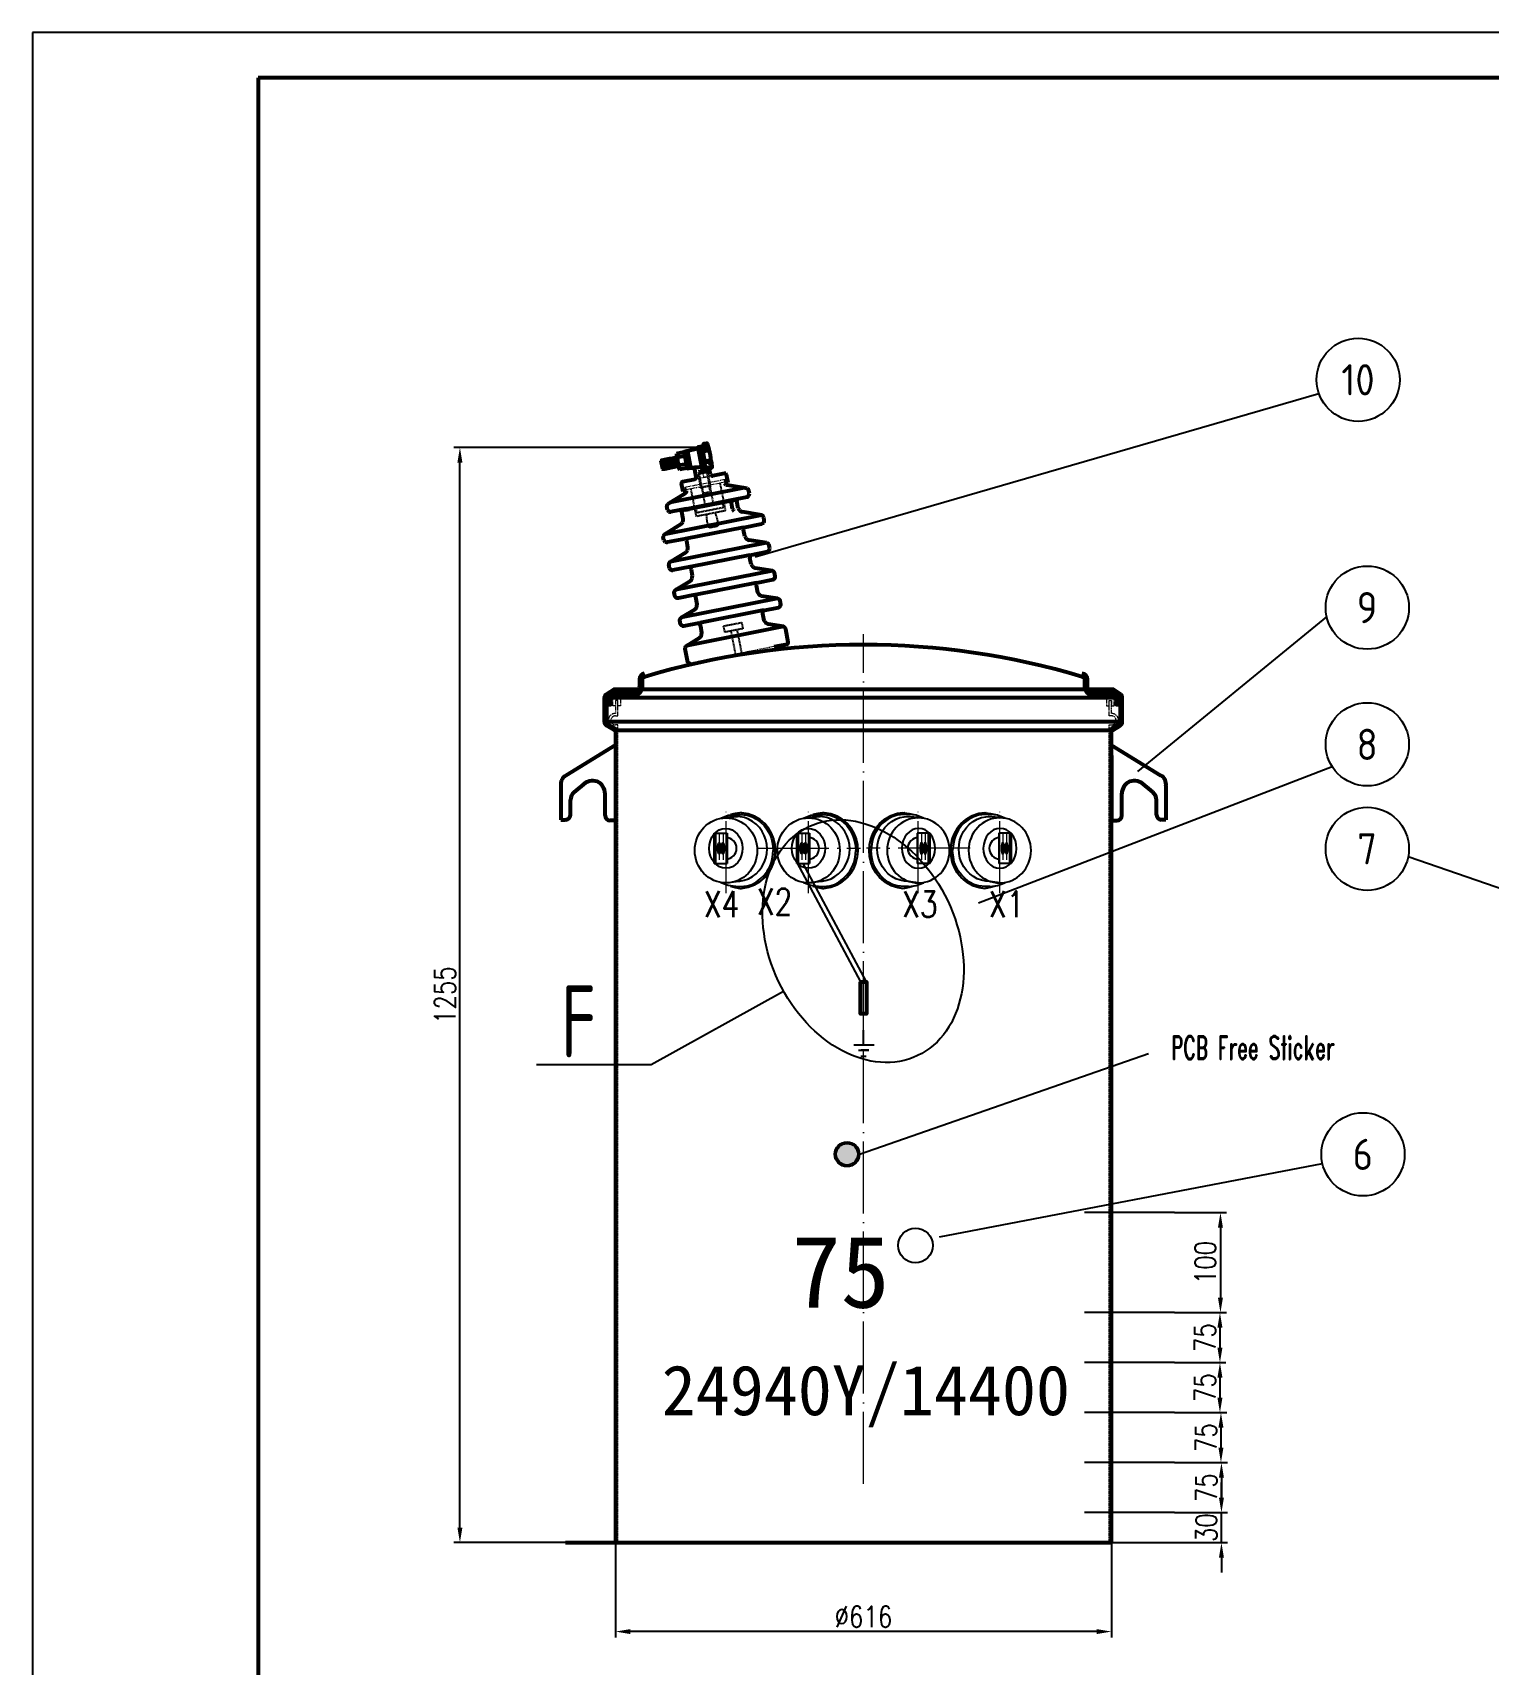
# Model space of a CAD drawing. Header units: millimetres. Extents: x 119255 to 123044, y -8474 to -5474.
# Drawn here: x 119255 to 120710, y -7426 to -5795 of the extents above; entities that cross this region are included whole.
import ezdxf
from ezdxf.enums import TextEntityAlignment as Align

# ---------------------------------------------------------------- set-up
doc = ezdxf.new("R2010")
doc.units = ezdxf.units.MM
doc.header["$LTSCALE"] = 3
for name, pattern in [('ACAD_ISO04W100', [30, 24, -3, 0, -3]), ('CENTER', [2, 1.25, -0.25, 0.25, -0.25]), ('HIDDEN', [0.375, 0.25, -0.125])]:
    doc.linetypes.add(name, pattern=pattern)
for name, color, linetype in [('4', 2, 'HIDDEN'), ('A', 3, 'Continuous'), ('D', 11, 'HIDDEN'), ('PL', 5, 'Continuous'), ('S', 254, 'Continuous')]:
    doc.layers.add(name, color=color, linetype=linetype)
for name, color, linetype, lineweight in [('7标注层', 4, 'Continuous', 20), ('图层1', 1, 'CENTER', 13), ('标注、文本', 3, 'Continuous', 25), ('粗实线', 4, 'Continuous', 53)]:
    doc.layers.add(name, color=color, linetype=linetype, lineweight=lineweight)
doc.styles.add('chinese', font='simhei.ttf')
doc.styles.add('HC_GBDIM', font='romans', dxfattribs={"width": 0.667, "bigfont": 'gbcbig'})
doc.styles.add('pdm', font='gbenor.shx', dxfattribs={"width": 0.8, "bigfont": 'gbhzfs.shx'})
doc.styles.add('ST_WIN', font='isocp2.shx', dxfattribs={"bigfont": 'hzdxfst.shx'})
doc.styles.add('TH_GBDIM', font='romans.shx', dxfattribs={"width": 0.8, "bigfont": 'gbcbig.shx'})
doc.styles.add('数字与字母', font='romand.shx', dxfattribs={"width": 0.8, "bigfont": 'hztxt.shx'})
doc.dimstyles.new('TH_GBDIM1', dxfattribs={"dimscale": 3, "dimtxt": 3.5, "dimasz": 2.5, "dimexe": 2, "dimexo": 0, "dimgap": 1.5, "dimtad": 1, "dimdec": 1, "dimzin": 0, "dimdsep": 46, "dimtxsty": 'TH_GBDIM', "dimcen": 2.5, "dimclrd": 3, "dimclre": 256, "dimclrt": 2, "dimadec": 0, "dimazin": 0, "dimtfac": 0.714286, "dimtdec": 1, "dimtmove": 0, "dimatfit": 3, "dimfxl": 0, "dimtzin": 0, "dimlwd": -1, "dimlwe": -1, "dimarcsym": 0})

# ---------------------------------------------------------------- blocks, each defined once
blk = doc.blocks.new('*D3')
at = {"layer": 'Defpoints', "color": 0}
for p in [(119837.7, -7304.6), (120333.7, -7304.6), (119837.7, -7393.6)]:
    blk.add_point(p, dxfattribs=at)
at = {"layer": '标注、文本'}
for p, q in [((119837.7, -7304.6), (119837.7, -7399.6)), ((120333.7, -7304.6), (120333.7, -7399.6))]:
    blk.add_line(p, q, dxfattribs=at)
at = {"layer": '标注、文本', "color": 3}
blk.add_line((120318.7, -7393.6), (119852.7, -7393.6), dxfattribs=at)
for points in [[(119852.7, -7391.1), (119852.7, -7396.1), (119837.7, -7393.6)], [(120318.7, -7391.1), (120318.7, -7396.1), (120333.7, -7393.6)]]:
    blk.add_solid(points, dxfattribs=at)
at = {"layer": '标注、文本', "color": 2, "insert": (120085.7, -7378.6), "char_height": 21, "attachment_point": 5, "style": 'TH_GBDIM'}
blk.add_mtext('%%C616', dxfattribs=at)
blk = doc.blocks.new('*D2')
at = {"layer": 'Defpoints', "color": 0}
for p in [(119682.3, -6209.7), (119919.4, -6209.7), (119840.2, -7304.6)]:
    blk.add_point(p, dxfattribs=at)
at = {"layer": '标注、文本'}
for p, q in [((119919.4, -6209.7), (119676.3, -6209.7)), ((119840.2, -7304.6), (119676.3, -7304.6))]:
    blk.add_line(p, q, dxfattribs=at)
at = {"layer": '标注、文本', "color": 3}
blk.add_line((119682.3, -7289.6), (119682.3, -6224.7), dxfattribs=at)
for points in [[(119679.8, -6224.7), (119684.8, -6224.7), (119682.3, -6209.7)], [(119679.8, -7289.6), (119684.8, -7289.6), (119682.3, -7304.6)]]:
    blk.add_solid(points, dxfattribs=at)
at = {"layer": '标注、文本', "color": 2, "insert": (119667.3, -6757.2), "char_height": 21, "attachment_point": 5, "rotation": 90, "style": 'TH_GBDIM'}
blk.add_mtext('1255', dxfattribs=at)
blk = doc.blocks.new('*D11')
at = {"layer": 'Defpoints', "color": 0}
for p in [(120396.6, -7274.6), (120443.6, -7274.6), (120396.6, -7304.6)]:
    blk.add_point(p, dxfattribs=at)
at = {"layer": '标注、文本', "color": 3}
for p, q in [((120443.6, -7259.6), (120443.6, -7244.6)), ((120443.6, -7304.6), (120443.6, -7274.6)), ((120443.6, -7319.6), (120443.6, -7334.6))]:
    blk.add_line(p, q, dxfattribs=at)
at = {"layer": '标注、文本'}
for p, q in [((120396.6, -7274.6), (120449.6, -7274.6)), ((120396.6, -7304.6), (120449.6, -7304.6))]:
    blk.add_line(p, q, dxfattribs=at)
at = {"layer": '标注、文本', "color": 3}
for points in [[(120441.1, -7259.6), (120446.1, -7259.6), (120443.6, -7274.6)], [(120441.1, -7319.6), (120446.1, -7319.6), (120443.6, -7304.6)]]:
    blk.add_solid(points, dxfattribs=at)
at = {"layer": '标注、文本', "color": 2, "insert": (120428.6, -7289.6), "char_height": 21, "attachment_point": 5, "rotation": 90, "style": 'TH_GBDIM'}
blk.add_mtext('30', dxfattribs=at)
blk = doc.blocks.new('*D12')
at = {"layer": 'Defpoints', "color": 0}
for p in [(120396.6, -7224.6), (120396.6, -7274.6), (120443.6, -7274.6)]:
    blk.add_point(p, dxfattribs=at)
at = {"layer": '标注、文本'}
for p, q in [((120396.6, -7224.6), (120449.6, -7224.6)), ((120396.6, -7274.6), (120449.6, -7274.6))]:
    blk.add_line(p, q, dxfattribs=at)
at = {"layer": '标注、文本', "color": 3}
blk.add_line((120443.6, -7239.6), (120443.6, -7259.6), dxfattribs=at)
for points in [[(120441.1, -7239.6), (120446.1, -7239.6), (120443.6, -7224.6)], [(120441.1, -7259.6), (120446.1, -7259.6), (120443.6, -7274.6)]]:
    blk.add_solid(points, dxfattribs=at)
at = {"layer": '标注、文本', "color": 2, "insert": (120428.6, -7249.6), "char_height": 21, "attachment_point": 5, "rotation": 90, "style": 'TH_GBDIM'}
blk.add_mtext('75', dxfattribs=at)
blk = doc.blocks.new('*D13')
at = {"layer": 'Defpoints', "color": 0}
for p in [(120396.6, -7174.6), (120396.6, -7224.6), (120443.1, -7224.6)]:
    blk.add_point(p, dxfattribs=at)
at = {"layer": '标注、文本'}
for p, q in [((120396.6, -7174.6), (120449.1, -7174.6)), ((120396.6, -7224.6), (120449.1, -7224.6))]:
    blk.add_line(p, q, dxfattribs=at)
at = {"layer": '标注、文本', "color": 3}
blk.add_line((120443.1, -7189.6), (120443.1, -7209.6), dxfattribs=at)
for points in [[(120440.6, -7189.6), (120445.6, -7189.6), (120443.1, -7174.6)], [(120440.6, -7209.6), (120445.6, -7209.6), (120443.1, -7224.6)]]:
    blk.add_solid(points, dxfattribs=at)
at = {"layer": '标注、文本', "color": 2, "insert": (120428.1, -7199.6), "char_height": 21, "attachment_point": 5, "rotation": 90, "style": 'TH_GBDIM'}
blk.add_mtext('75', dxfattribs=at)
blk = doc.blocks.new('*D14')
at = {"layer": 'Defpoints', "color": 0}
for p in [(120396.6, -7124.6), (120396.6, -7174.6), (120442.1, -7174.6)]:
    blk.add_point(p, dxfattribs=at)
at = {"layer": '标注、文本'}
for p, q in [((120396.6, -7124.6), (120448.1, -7124.6)), ((120396.6, -7174.6), (120448.1, -7174.6))]:
    blk.add_line(p, q, dxfattribs=at)
at = {"layer": '标注、文本', "color": 3}
blk.add_line((120442.1, -7139.6), (120442.1, -7159.6), dxfattribs=at)
for points in [[(120439.6, -7139.6), (120444.6, -7139.6), (120442.1, -7124.6)], [(120439.6, -7159.6), (120444.6, -7159.6), (120442.1, -7174.6)]]:
    blk.add_solid(points, dxfattribs=at)
at = {"layer": '标注、文本', "color": 2, "insert": (120427.1, -7149.6), "char_height": 21, "attachment_point": 5, "rotation": 90, "style": 'TH_GBDIM'}
blk.add_mtext('75', dxfattribs=at)
blk = doc.blocks.new('*D15')
at = {"layer": 'Defpoints', "color": 0}
for p in [(120396.6, -7074.6), (120396.6, -7124.6), (120442.1, -7124.6)]:
    blk.add_point(p, dxfattribs=at)
at = {"layer": '标注、文本'}
for p, q in [((120396.6, -7074.6), (120448.1, -7074.6)), ((120396.6, -7124.6), (120448.1, -7124.6))]:
    blk.add_line(p, q, dxfattribs=at)
at = {"layer": '标注、文本', "color": 3}
blk.add_line((120442.1, -7089.6), (120442.1, -7109.6), dxfattribs=at)
for points in [[(120439.6, -7089.6), (120444.6, -7089.6), (120442.1, -7074.6)], [(120439.6, -7109.6), (120444.6, -7109.6), (120442.1, -7124.6)]]:
    blk.add_solid(points, dxfattribs=at)
at = {"layer": '标注、文本', "color": 2, "insert": (120427.1, -7099.6), "char_height": 21, "attachment_point": 5, "rotation": 90, "style": 'TH_GBDIM'}
blk.add_mtext('75', dxfattribs=at)
blk = doc.blocks.new('*D16')
at = {"layer": 'Defpoints', "color": 0}
for p in [(120396.6, -6974.6), (120396.6, -7074.6), (120442.6, -7074.6)]:
    blk.add_point(p, dxfattribs=at)
at = {"layer": '标注、文本'}
for p, q in [((120396.6, -6974.6), (120448.6, -6974.6)), ((120396.6, -7074.6), (120448.6, -7074.6))]:
    blk.add_line(p, q, dxfattribs=at)
at = {"layer": '标注、文本', "color": 3}
blk.add_line((120442.6, -6989.6), (120442.6, -7059.6), dxfattribs=at)
for points in [[(120440.1, -6989.6), (120445.1, -6989.6), (120442.6, -6974.6)], [(120440.1, -7059.6), (120445.1, -7059.6), (120442.6, -7074.6)]]:
    blk.add_solid(points, dxfattribs=at)
at = {"layer": '标注、文本', "color": 2, "insert": (120427.6, -7024.6), "char_height": 21, "attachment_point": 5, "rotation": 90, "style": 'TH_GBDIM'}
blk.add_mtext('100', dxfattribs=at)

msp = doc.modelspace()

# ---------------------------------------------------------------- hatches: boundary and pattern name
at = {"layer": 'PL', "ltscale": 0.5}
msp.add_hatch(color=7, dxfattribs=at).paths.add_polyline_path([(120080.1, -6916.29, 1), (120058.56, -6916.29, 1)])

# ---------------------------------------------------------------- linework, layer by layer
for p, q in [((119962.21, -6574.82), (119957.46, -6575.55)), ((119961.84, -6574.82), (119962.21, -6574.82)), ((119964.04, -6574.82), (119962.21, -6574.82)), ((119963.67, -6574.82), (119962.21, -6574.82)), ((119964.04, -6574.82), (119964.04, -6576.64)), ((120044.76, -6574.82), (120040.01, -6575.55)), ((120044.39, -6574.82), (120044.76, -6574.82)), ((120046.59, -6574.82), (120044.76, -6574.82)), ((120046.22, -6574.82), (120044.76, -6574.82)), ((120046.59, -6574.82), (120046.59, -6576.64)), ((120124.85, -6574.82), (120126.68, -6574.82)), ((120124.85, -6574.82), (120124.85, -6576.64)), ((120125.22, -6574.82), (120126.68, -6574.82)), ((120126.68, -6574.82), (120131.43, -6575.55)), ((120127.05, -6574.82), (120126.68, -6574.82)), ((120206.3, -6574.82), (120208.12, -6574.82)), ((120206.3, -6574.82), (120206.3, -6576.64)), ((120206.66, -6574.82), (120208.12, -6574.82)), ((120208.12, -6574.82), (120212.87, -6575.55)), ((120208.49, -6574.82), (120208.12, -6574.82)), ((119943.22, -6580.3), (119950.52, -6577.37)), ((119950.52, -6577.37), (119958.19, -6576.64)), ((119957.46, -6575.55), (119952.71, -6576.64)), ((119958.19, -6576.64), (119962.57, -6576.64)), ((120025.77, -6580.3), (120033.07, -6577.37)), ((120033.07, -6577.37), (120040.74, -6576.64)), ((120040.01, -6575.55), (120035.26, -6576.64)), ((120040.74, -6576.64), (120045.13, -6576.64)), ((120130.7, -6576.64), (120126.31, -6576.64)), ((120138.37, -6577.37), (120130.7, -6576.64)), ((120131.43, -6575.55), (120136.18, -6576.64)), ((120145.67, -6580.3), (120138.37, -6577.37)), ((120212.14, -6576.64), (120207.76, -6576.64)), ((120219.81, -6577.37), (120212.14, -6576.64)), ((120212.87, -6575.55), (120217.62, -6576.64)), ((120227.11, -6580.3), (120219.81, -6577.37)), ((119936.52, -6625.51), (119936.52, -6595.39)), ((119936.52, -6595.39), (119949.34, -6595.39)), ((119938.2, -6625.51), (119938.2, -6595.39)), ((119949.34, -6595.39), (119949.34, -6625.51)), ((120019.07, -6625.51), (120019.07, -6595.39)), ((120019.07, -6595.39), (120031.89, -6595.39)), ((120020.75, -6625.51), (120020.75, -6595.39)), ((120031.89, -6595.39), (120031.89, -6625.51)), ((120152.37, -6595.39), (120139.55, -6595.39)), ((120139.55, -6595.39), (120139.55, -6625.51)), ((120150.69, -6625.51), (120150.69, -6595.39)), ((120152.37, -6625.51), (120152.37, -6595.39)), ((120233.81, -6595.39), (120220.99, -6595.39)), ((120220.99, -6595.39), (120220.99, -6625.51)), ((120232.13, -6625.51), (120232.13, -6595.39)), ((120233.81, -6625.51), (120233.81, -6595.39)), ((119936.52, -6625.51), (119949.34, -6625.51)), ((120019.07, -6625.51), (120031.89, -6625.51)), ((120152.37, -6625.51), (120139.55, -6625.51)), ((120233.81, -6625.51), (120220.99, -6625.51)), ((119950.52, -6647.5), (119943.22, -6644.95)), ((119958.19, -6648.6), (119950.52, -6647.5)), ((119952.71, -6648.23), (119957.46, -6649.69)), ((119957.46, -6649.69), (119962.21, -6650.42)), ((119958.19, -6648.6), (119962.57, -6648.6)), ((119962.21, -6650.42), (119963.67, -6650.42)), ((119962.21, -6650.42), (119963.67, -6650.42)), ((120033.08, -6647.5), (120025.77, -6644.95)), ((120040.74, -6648.6), (120033.08, -6647.5)), ((120035.26, -6648.23), (120040.01, -6649.69)), ((120040.01, -6649.69), (120044.76, -6650.42)), ((120040.74, -6648.6), (120045.13, -6648.6)), ((120044.76, -6650.42), (120046.22, -6650.42)), ((120044.76, -6650.42), (120046.22, -6650.42)), ((120126.68, -6650.42), (120125.22, -6650.42)), ((120126.68, -6650.42), (120125.22, -6650.42)), ((120130.7, -6648.6), (120126.31, -6648.6)), ((120131.43, -6649.69), (120126.68, -6650.42)), ((120130.7, -6648.6), (120138.36, -6647.5)), ((120136.18, -6648.23), (120131.43, -6649.69)), ((120138.36, -6647.5), (120145.67, -6644.95)), ((120208.12, -6650.42), (120206.66, -6650.42)), ((120208.12, -6650.42), (120206.66, -6650.42)), ((120212.14, -6648.6), (120207.76, -6648.6)), ((120212.87, -6649.69), (120208.12, -6650.42)), ((120212.14, -6648.6), (120219.81, -6647.5)), ((120217.62, -6648.23), (120212.87, -6649.69)), ((120219.81, -6647.5), (120227.11, -6644.95))]:
    msp.add_line(p, q)
for centre, start, end in [((119948.32, -6610.39), 270, 90), ((120030.87, -6610.39), 270, 90), ((120140.57, -6610.39), 90, 270), ((120222.01, -6610.39), 90, 270)]:
    msp.add_arc(centre, 10.57, start, end)
for centre, major_axis, ratio in [((119948.32, -6612.44), (0, 32.51), 0.960159), ((119948.14, -6610.39), (-0.18, 19.98), 0.8326928), ((120030.87, -6612.44), (0, 32.51), 0.960159), ((120030.7, -6610.39), (-0.18, 19.98), 0.8326928), ((119941.35, -6610.39), (0, -5.59), 0.2167465), ((119941.6, -6610.42), (0, -5.59), 0.2222689), ((119945.05, -6610.39), (0, -5.59), 0.2167465), ((119945.31, -6610.42), (0, -5.59), 0.2222689), ((120023.9, -6610.39), (0, -5.59), 0.2167465), ((120024.16, -6610.42), (0, -5.59), 0.2222689), ((120027.61, -6610.39), (0, -5.59), 0.2167465), ((120027.86, -6610.42), (0, -5.59), 0.2222689)]:
    msp.add_ellipse(centre, major_axis=major_axis, ratio=ratio)
for centre in [(119958.19, -6610.98), (120040.75, -6610.98)]:
    msp.add_ellipse(centre, major_axis=(0, 32.51), ratio=0.960159, start_param=3.1220886, end_param=6.5844768)
at = {"extrusion": (0, 0, -1)}
for centre in [(120130.69, -6610.98), (120212.14, -6610.98)]:
    msp.add_ellipse(centre, major_axis=(0, 32.51), ratio=0.960159, start_param=3.1220886, end_param=6.5844768, dxfattribs=at)
for centre, major_axis, ratio in [((120140.57, -6612.44), (0, 32.51), 0.960159), ((120140.74, -6610.39), (0.18, 19.98), 0.8326928), ((120222.01, -6612.44), (0, 32.51), 0.960159), ((120222.19, -6610.39), (0.18, 19.98), 0.8326928), ((120143.58, -6610.42), (0, -5.59), 0.2222689), ((120143.83, -6610.39), (0, -5.59), 0.2167465), ((120147.28, -6610.42), (0, -5.59), 0.2222689), ((120147.54, -6610.39), (0, -5.59), 0.2167465), ((120225.02, -6610.42), (0, -5.59), 0.2222689), ((120225.28, -6610.39), (0, -5.59), 0.2167465), ((120228.73, -6610.42), (0, -5.59), 0.2222689), ((120228.98, -6610.39), (0, -5.59), 0.2167465)]:
    msp.add_ellipse(centre, major_axis=major_axis, ratio=ratio, dxfattribs=at)
for points in [[(119963.67, -6574.82), (119963.67, -6574.82), (119969.15, -6575.55), (119969.15, -6575.55)], [(119970.61, -6575.92), (119970.61, -6575.92), (119964.04, -6574.82), (119964.04, -6574.82)], [(120046.22, -6574.82), (120046.22, -6574.82), (120051.7, -6575.55), (120051.7, -6575.55)], [(120053.16, -6575.92), (120053.16, -6575.92), (120046.59, -6574.82), (120046.59, -6574.82)], [(120118.28, -6575.92), (120118.28, -6575.92), (120124.85, -6574.82), (120124.85, -6574.82)], [(120125.22, -6574.82), (120125.22, -6574.82), (120119.74, -6575.55), (120119.74, -6575.55)], [(120199.72, -6575.92), (120199.72, -6575.92), (120206.3, -6574.82), (120206.3, -6574.82)], [(120206.66, -6574.82), (120206.66, -6574.82), (120201.18, -6575.55), (120201.18, -6575.55)], [(119962.57, -6576.64), (119962.57, -6576.64), (119969.51, -6577.37), (119969.51, -6577.37)], [(119969.15, -6575.55), (120007.01, -6585.28), (120006.97, -6640.28), (119968.78, -6649.69)], [(119969.51, -6577.37), (119982.85, -6580.23), (119993.09, -6592.53), (119994.72, -6605.86)], [(119970.61, -6649.33), (120006.51, -6638.8), (120006.4, -6586.4), (119970.61, -6575.92)], [(120045.13, -6576.64), (120045.13, -6576.64), (120052.07, -6577.37), (120052.07, -6577.37)], [(120051.7, -6575.55), (120089.56, -6585.28), (120089.52, -6640.28), (120051.33, -6649.69)], [(120052.07, -6577.37), (120065.4, -6580.23), (120075.64, -6592.53), (120077.27, -6605.86)], [(120053.16, -6649.33), (120089.06, -6638.8), (120088.95, -6586.4), (120053.16, -6575.92)], [(120119.74, -6575.55), (120081.88, -6585.28), (120081.92, -6640.28), (120120.1, -6649.69)], [(120118.28, -6649.33), (120082.38, -6638.8), (120082.49, -6586.4), (120118.28, -6575.92)], [(120119.37, -6577.37), (120106.04, -6580.23), (120095.8, -6592.53), (120094.17, -6605.86)], [(120126.31, -6576.64), (120126.31, -6576.64), (120119.37, -6577.37), (120119.37, -6577.37)], [(120201.18, -6575.55), (120163.32, -6585.28), (120163.36, -6640.28), (120201.55, -6649.69)], [(120199.72, -6649.33), (120163.82, -6638.8), (120163.93, -6586.4), (120199.72, -6575.92)], [(120200.82, -6577.37), (120187.48, -6580.23), (120177.24, -6592.53), (120175.61, -6605.86)], [(120207.76, -6576.64), (120207.76, -6576.64), (120200.82, -6577.37), (120200.82, -6577.37)], [(119994.72, -6605.86), (119994.72, -6605.86), (119995.45, -6612.43), (119995.45, -6612.43)], [(120077.27, -6605.86), (120077.27, -6605.86), (120078, -6612.43), (120078, -6612.43)], [(120094.17, -6605.86), (120094.17, -6605.86), (120093.44, -6612.43), (120093.44, -6612.43)], [(120175.61, -6605.86), (120175.61, -6605.86), (120174.88, -6612.43), (120174.88, -6612.43)], [(119969.51, -6647.87), (119981.94, -6645.37), (119993.5, -6631.84), (119994.72, -6619.38)], [(119994.72, -6619.38), (119994.72, -6619.38), (119995.45, -6612.43), (119995.45, -6612.43)], [(120052.07, -6647.87), (120064.49, -6645.37), (120076.06, -6631.84), (120077.27, -6619.38)], [(120077.27, -6619.38), (120077.27, -6619.38), (120078, -6612.43), (120078, -6612.43)], [(120094.17, -6619.38), (120094.17, -6619.38), (120093.44, -6612.43), (120093.44, -6612.43)], [(120119.37, -6647.87), (120106.95, -6645.37), (120095.38, -6631.84), (120094.17, -6619.38)], [(120175.61, -6619.38), (120175.61, -6619.38), (120174.88, -6612.43), (120174.88, -6612.43)], [(120200.82, -6647.87), (120188.39, -6645.37), (120176.83, -6631.84), (120175.61, -6619.38)], [(119962.57, -6648.6), (119962.57, -6648.6), (119969.51, -6647.87), (119969.51, -6647.87)], [(119963.67, -6650.42), (119963.67, -6650.42), (119970.61, -6649.33), (119970.61, -6649.33)], [(119968.78, -6649.69), (119968.78, -6649.69), (119963.67, -6650.42), (119963.67, -6650.42)], [(120045.13, -6648.6), (120045.13, -6648.6), (120052.07, -6647.87), (120052.07, -6647.87)], [(120046.22, -6650.42), (120046.22, -6650.42), (120053.16, -6649.33), (120053.16, -6649.33)], [(120051.33, -6649.69), (120051.33, -6649.69), (120046.22, -6650.42), (120046.22, -6650.42)], [(120125.22, -6650.42), (120125.22, -6650.42), (120118.28, -6649.33), (120118.28, -6649.33)], [(120126.31, -6648.6), (120126.31, -6648.6), (120119.37, -6647.87), (120119.37, -6647.87)], [(120120.1, -6649.69), (120120.1, -6649.69), (120125.22, -6650.42), (120125.22, -6650.42)], [(120206.66, -6650.42), (120206.66, -6650.42), (120199.72, -6649.33), (120199.72, -6649.33)], [(120207.76, -6648.6), (120207.76, -6648.6), (120200.82, -6647.87), (120200.82, -6647.87)], [(120201.55, -6649.69), (120201.55, -6649.69), (120206.66, -6650.42), (120206.66, -6650.42)]]:
    msp.add_open_spline(points, degree=3)
at = {"layer": 'A'}
for p, q in [((119977.49, -6318.76), (120541.01, -6155.54)), ((120200.67, -6664.93), (120554.12, -6528.42)), ((120081.74, -6916.29), (120370.77, -6815.54)), ((120161.79, -6998.77), (120544.57, -6925.66))]:
    msp.add_line(p, q, dxfattribs=at)
for centre in [(120580.27, -6141.86), (120589.4, -6369.71), (120589.4, -6506.4), (120589.4, -6610.83), (120585.1, -6916.38)]:
    msp.add_circle(centre, 41.58, dxfattribs=at)
at = {"layer": 'D'}
for p, q in [((119921.29, -6235.88), (119927.12, -6266.56)), ((119924.45, -6248.9), (119923.12, -6249.16)), ((119925.73, -6255.42), (119924.45, -6248.9)), ((119929.06, -6234.34), (119931.65, -6247.48)), ((119931.65, -6247.48), (119931.11, -6247.59)), ((119931.11, -6247.59), (119932.4, -6254.11)), ((119931.65, -6247.48), (119931.9, -6247.43)), ((119931.9, -6247.43), (119935.35, -6264.93)), ((119942.16, -6244.95), (119947.66, -6272.84)), ((119918.73, -6278.55), (119913.23, -6250.66)), ((119932.4, -6254.11), (119925.73, -6255.42)), ((119947.66, -6272.84), (119918.73, -6278.55)), ((119953.11, -6393.13), (119957.69, -6416.31)), ((119959.26, -6391.91), (119963.83, -6415.1))]:
    msp.add_line(p, q, dxfattribs=at)
for points in [[(119924.44, -6231.3), (119920.97, -6234.36), (119921.29, -6235.88), (119929.06, -6234.34), (119928.76, -6232.82), (119929.06, -6234.34), (119929.85, -6234.19), (119932.44, -6247.33), (119933.38, -6247.96), (119922.49, -6250.1), (119923.12, -6249.16), (119920.53, -6236.03), (119921.29, -6235.88)], [(119937.46, -6274.86), (119937.68, -6275.98), (119939.23, -6280.47), (119939.85, -6283.6), (119940.11, -6286.2), (119940.12, -6288.34), (119931.59, -6290.02), (119930.44, -6287.04), (119929.64, -6283.99), (119929.2, -6280.33), (119929.15, -6277.67), (119928.93, -6276.54)]]:
    msp.add_lwpolyline(points, dxfattribs=at)
msp.add_lwpolyline([(119936.96, -6266.14), (119925.93, -6268.32), (119918.73, -6269.74, 0.2828752), (119918.17, -6270.26, 0.1118496), (119918.15, -6270.67), (119918.93, -6274.64), (119945.99, -6269.3), (119945.21, -6265.33, 0.4142136), (119944.27, -6264.7), (119936.89, -6266.13)], format="xyb", dxfattribs=at)
msp.add_lwpolyline([(119963.91, -6384.53), (119965.14, -6390.75), (119947.2, -6394.29), (119945.97, -6388.06)], close=True, dxfattribs=at)
for centre, start, end in [((119936.82, -6264.64), 191.16, 281.16), ((119925.64, -6266.85), 281.16, 11.16)]:
    msp.add_arc(centre, 1.5, start, end, dxfattribs=at)
at = {"layer": 'PL', "color": 7, "ltscale": 0.5}
for radius in [12.4, 10.77]:
    msp.add_circle((120069.33, -6916.29), radius, dxfattribs=at)
at = {"layer": '图层1'}
for p, q in [((119924.44, -6231.3), (119926.07, -6239.57)), ((119947.52, -6241.7), (119907, -6249.54)), ((119908.23, -6251.64), (119947.16, -6243.96)), ((119935.09, -6237.79), (119917.05, -6241.35)), ((119926.07, -6239.57), (119935.09, -6237.79)), ((119947.16, -6243.96), (119946.74, -6241.85)), ((119948.18, -6245.03), (119947.52, -6241.7)), ((119907, -6249.54), (119907.69, -6253.02)), ((119907.79, -6249.39), (119908.23, -6251.64)), ((119996.42, -6408.66), (119911.82, -6425.37)), ((119837.72, -6462.48), (119837.72, -6475.48)), ((120333.72, -6475.48), (120333.72, -6462.48))]:
    msp.add_line(p, q, dxfattribs=at)
for points in [[(119837.72, -6462.48), (119837.72, -6467.98), (119835.22, -6467.98), (119835.22, -6461.23, -1), (119842.72, -6461.23), (119842.72, -6467.98), (119840.22, -6467.98), (119840.22, -6462.48)], [(120333.72, -6462.48), (120333.72, -6467.98), (120336.22, -6467.98), (120336.22, -6461.23, 1), (120328.72, -6461.23), (120328.72, -6467.98), (120331.22, -6467.98), (120331.22, -6462.48)]]:
    msp.add_lwpolyline(points, format="xyb", close=True, dxfattribs=at)
for points in [[(119840.22, -7304.59), (119840.22, -6486.98), (119837.72, -6486.98, -1), (119837.72, -6477.98), (119840.22, -6477.98), (119840.22, -6462.48)], [(120331.22, -7304.59), (120331.22, -6486.98), (120333.72, -6486.98, 1), (120333.72, -6477.98), (120331.22, -6477.98), (120331.22, -6462.48)]]:
    msp.add_lwpolyline(points, format="xyb", dxfattribs=at)
for centre, start, end in [((119837.72, -6482.48), 90, 270), ((120333.72, -6482.48), 270, 90)]:
    msp.add_arc(centre, 7, start, end, dxfattribs=at)
at = {"layer": '标注、文本'}
for p, q in [((119255.17, -5794.75), (119255.17, -8474.14)), ((123044.2, -5794.75), (119255.17, -5794.75)), ((120359.93, -6533.59), (120548.82, -6378.79)), ((119945.77, -6580.04), (119959.84, -6578.52)), ((120028.33, -6580.04), (120042.39, -6578.52)), ((120143.11, -6580.04), (120129.05, -6578.52)), ((120224.56, -6580.04), (120210.49, -6578.52)), ((120630.22, -6618.71), (120916.75, -6716.85)), ((120019.07, -6624.64), (120082.72, -6744.01)), ((120088.72, -6744.01), (120025.48, -6625.51)), ((119948.32, -6644.95), (119960.69, -6643.38)), ((120030.87, -6644.95), (120043.24, -6643.38)), ((120140.57, -6644.95), (120128.2, -6643.38)), ((120222.01, -6644.95), (120209.64, -6643.38)), ((119873.45, -6826.61), (120005.83, -6753.06)), ((120085.72, -6806.91), (120085.72, -6792.38)), ((120075.96, -6806.91), (120096.28, -6806.91)), ((120080.6, -6812.37), (120091.15, -6812.37)), ((120083.25, -6818.18), (120088.55, -6818.18)), ((120091.15, -6812.37), (120083.4, -6812.37)), ((119758.81, -6826.61), (119873.45, -6826.61)), ((120396.57, -6974.59), (120306.57, -6974.59)), ((120396.57, -7074.59), (120306.57, -7074.59)), ((120396.57, -7124.59), (120306.57, -7124.59)), ((120396.57, -7174.59), (120306.57, -7174.59)), ((120396.57, -7224.59), (120306.57, -7224.59)), ((120396.57, -7274.59), (120306.57, -7274.59)), ((120333.72, -7304.59), (120396.57, -7304.59))]:
    msp.add_line(p, q, dxfattribs=at)
at = {"layer": '标注、文本', "color": 1, "linetype": 'ACAD_ISO04W100', "lineweight": 15}
for p, q in [((120085.72, -7245.7), (120085.72, -6396.32)), ((119948.32, -6655.13), (119948.32, -6565.66)), ((120030.87, -6655.13), (120030.87, -6565.66)), ((120140.57, -6655.13), (120140.57, -6565.66)), ((120222.01, -6655.13), (120222.01, -6565.66)), ((119941.5, -6595.42), (119941.5, -6621.97)), ((119945.31, -6595.39), (119945.31, -6621.95)), ((120024.05, -6595.42), (120024.05, -6621.97)), ((120027.86, -6595.39), (120027.86, -6621.95)), ((120143.58, -6595.39), (120143.58, -6621.95)), ((120147.39, -6595.42), (120147.39, -6621.97)), ((120225.02, -6595.39), (120225.02, -6621.95)), ((120228.83, -6595.42), (120228.83, -6621.97)), ((119979, -6610.39), (120082.75, -6610.39)), ((120192.44, -6610.39), (120088.69, -6610.39))]:
    msp.add_line(p, q, dxfattribs=at)
at = {"layer": '标注、文本'}
msp.add_circle((120137.71, -7007.47), 17.26, dxfattribs=at)
msp.add_ellipse((120085.41, -6703.21), major_axis=(-54.45, 114.5), ratio=0.7383961, dxfattribs=at)
at = {"layer": '粗实线'}
for p, q in [((119480.7, -5839.86), (119480.7, -8429.03)), ((122999.1, -5839.86), (119480.7, -5839.86))]:
    msp.add_line(p, q, dxfattribs=at)
at = {"layer": '粗实线', "ltscale": 2}
for p, q in [((119898.91, -6215.76), (119898.73, -6217.43)), ((119906.12, -6214.34), (119898.91, -6215.76)), ((119920.14, -6210.05), (119923.91, -6228.61)), ((119883.15, -6222.85), (119884.76, -6231.03)), ((119883.67, -6223.2), (119885.91, -6230.49)), ((119884.3, -6222.3), (119886.82, -6231.09)), ((119885.19, -6222.9), (119887.44, -6230.15)), ((119885.82, -6221.96), (119888.38, -6230.78)), ((119886.76, -6222.59), (119888.96, -6229.85)), ((119887.32, -6221.69), (119889.91, -6230.48)), ((119888.28, -6222.29), (119890.53, -6229.54)), ((119888.91, -6221.35), (119891.47, -6230.17)), ((119889.85, -6221.98), (119892.05, -6229.24)), ((119890.44, -6221.05), (119893.09, -6229.8)), ((119891.37, -6221.68), (119893.6, -6228.93)), ((119892, -6220.74), (119894.56, -6229.56)), ((119892.94, -6221.37), (119895.14, -6228.63)), ((119893.56, -6220.47), (119896.09, -6229.26)), ((119894.46, -6221.07), (119896.7, -6228.32)), ((119895.09, -6220.13), (119897.64, -6228.95)), ((119898.22, -6228.02), (119896.03, -6220.76)), ((119896.61, -6219.83), (119899.16, -6228.65)), ((119897.55, -6220.46), (119899.79, -6227.71)), ((119898.21, -6219.52), (119900.73, -6228.34)), ((119898.73, -6217.43), (119899.7, -6219.73)), ((119906.9, -6218.31), (119899.7, -6219.73)), ((119908.48, -6226.3), (119901.27, -6227.73)), ((119909.26, -6230.27), (119902.06, -6231.7)), ((119907.95, -6221.06), (119910.71, -6222.91)), ((119923.91, -6228.61), (119924.32, -6229.39)), ((119925.53, -6219.81), (119926.83, -6226.4)), ((119926.83, -6226.4), (119926.52, -6224.84)), ((119926.52, -6224.84), (119926.52, -6224.84)), ((119932.69, -6236.22), (119931.97, -6232.57)), ((119905.48, -6253.46), (119903.93, -6245.57)), ((119905.19, -6243.69), (119917.05, -6241.35)), ((119917.9, -6235.35), (119917.58, -6233.71)), ((119918.62, -6239), (119917.9, -6235.35)), ((119946.9, -6235.46), (119935.04, -6237.8)), ((119946.92, -6245.28), (119950.34, -6244.61)), ((119950.34, -6244.61), (119948.78, -6236.72)), ((119969.31, -6250.44), (119949.43, -6247.23)), ((119890.14, -6266.06), (119907.32, -6255.54)), ((119966.62, -6250.01), (119892.47, -6264.63)), ((119959.1, -6261.76), (119902.92, -6272.87)), ((119908.9, -6252.78), (119905.48, -6253.46)), ((119908.69, -6271.01), (119954.13, -6262.04)), ((119954.95, -6270.87), (119953.68, -6264.91)), ((119954.04, -6262.06), (119969.52, -6258.96)), ((119960.56, -6270.24), (119959.11, -6263.24)), ((119971.72, -6255.67), (119970.95, -6252)), ((119984.09, -6277.21), (119886.49, -6296.46)), ((119889.9, -6271.81), (119889.23, -6268.12)), ((119908.69, -6271.01), (119893.19, -6274.01)), ((119905.61, -6281.08), (119904.3, -6274.05)), ((119984.09, -6277.21), (119964.41, -6273.96)), ((119986.53, -6282.32), (119985.98, -6279.53)), ((119886.49, -6296.46), (119903.47, -6285.98)), ((119965.68, -6289.45), (119907.89, -6300.87)), ((119965.68, -6289.45), (119983.96, -6285.84)), ((119967.07, -6298.29), (119965.69, -6291.84)), ((119886.18, -6302.11), (119885.63, -6299.33)), ((119908.17, -6300.79), (119889.89, -6304.4)), ((119988.84, -6304.89), (119892.61, -6323.88)), ((119910.25, -6309.5), (119909.07, -6303.01)), ((119988.84, -6304.89), (119971.45, -6302.16)), ((119972.26, -6317.13), (119989.81, -6313.64)), ((119992.01, -6310.38), (119991.24, -6306.71)), ((119891.76, -6330.15), (119891.09, -6326.47)), ((119892.61, -6323.88), (119907.67, -6314.74)), ((119912.6, -6328.9), (119895.04, -6332.33)), ((119972.26, -6317.13), (119912.68, -6328.89)), ((119973.58, -6326.39), (119972.19, -6319.89)), ((119994.73, -6332.94), (119897.82, -6352.06)), ((119914.9, -6337.97), (119913.71, -6331.43)), ((119978.85, -6344.86), (119917.82, -6356.92)), ((119999.86, -6360.73), (119903.63, -6379.71)), ((119986.16, -6372.41), (119922.59, -6384.95)), ((120005.74, -6388.73), (119908.82, -6407.85)), ((120344.51, -6460.05), (119826.92, -6460.05)), ((119836.36, -6451.38), (120335.07, -6451.38)), ((119826.92, -6483.6), (120344.51, -6483.6)), ((119836.36, -6492.27), (120335.07, -6492.27)), ((119837.72, -6489.48), (119837.72, -7304.59)), ((120333.72, -7304.59), (120333.72, -6489.48)), ((119837.72, -6507.11), (119788.43, -6537.48)), ((120333.72, -6507.11), (120383.01, -6537.48)), ((119837.72, -6517.48), (119837.72, -6582.48)), ((120333.72, -6517.48), (120333.72, -6582.48)), ((119783.34, -6548), (119783.34, -6581.78)), ((119796.55, -6554.27), (119808.22, -6544.65)), ((119827.4, -6577.48), (119827.39, -6555.25)), ((120344.04, -6577.48), (120344.05, -6555.25)), ((120374.89, -6554.27), (120363.22, -6544.65)), ((120388.1, -6548), (120388.1, -6581.78)), ((119792.91, -6576.78), (119792.91, -6561.99)), ((120378.53, -6576.78), (120378.53, -6561.99)), ((119783.34, -6581.78), (119787.91, -6581.78)), ((119837.72, -6582.48), (119832.4, -6582.48)), ((120333.72, -6582.48), (120339.04, -6582.48)), ((120388.1, -6581.78), (120383.53, -6581.78)), ((119787.72, -7304.59), (120333.72, -7304.59))]:
    msp.add_line(p, q, dxfattribs=at)
for points in [[(119909.07, -6213.3), (119906.52, -6213.8), (119909.84, -6230.62), (119912.38, -6230.07)], [(119924.32, -6230.72), (119924.44, -6231.3), (119928.76, -6232.82), (119920.97, -6234.36)]]:
    msp.add_lwpolyline(points, dxfattribs=at)
for points in [[(119917.58, -6233.71), (119917.13, -6231.42, 0.2164543), (119916.25, -6230.19, 0.1467602), (119914.78, -6229.85), (119912.97, -6230.21, -0.216222), (119912.38, -6230.07, -0.1283851), (119912.04, -6229.62), (119908.92, -6213.84, -0.2363214), (119909.07, -6213.3, -0.137645), (119909.67, -6212.92), (119919.57, -6210.52, 0.1180817), (119919.9, -6210.35, 0.2392412), (119920.17, -6209.68, -0.185592), (119920.33, -6209.17, -0.1492891), (119920.77, -6208.85), (119926.21, -6207.78), (119925.93, -6206.36, -0.1625855), (119925.97, -6206.04, -0.2351814), (119926.42, -6205.7), (119928.72, -6205.25, -0.1930116), (119929.25, -6205.35, -0.2164792), (119929.4, -6205.57), (119930.55, -6208.86), (119931.25, -6211.37, -0.3059655), (119930.85, -6212.57, -0.2115166), (119929.96, -6212.78), (119926.26, -6213.68, 0.1243522), (119925.17, -6214.25), (119926.74, -6222.85, 0.2324838), (119927.73, -6223.99, 0.1376313), (119928.86, -6224.27), (119930.29, -6224.04, -0.226514), (119931.64, -6224.43, -0.1292936), (119932.67, -6228.1)], [(119909.67, -6212.92), (119909.73, -6213.21), (119909.71, -6213.68), (119912.83, -6229.52), (119913.01, -6229.89), (119913.87, -6230.03, -0.0054367), (119917.24, -6229.41, -0.0203145), (119921.05, -6229.12, -0.0727912), (119923, -6229.19, -0.1415075), (119923.83, -6229.79, -0.0785824), (119924.32, -6230.72, -0.3890739)], [(119925.53, -6219.81), (119924.33, -6213.73), (119924.23, -6213.21, -0.0789088), (119924.2, -6212.25, -0.0024549), (119924.31, -6211.34, -0.1042686), (119924.79, -6209.96, -0.0677477), (119926.28, -6208.12, -0.1370618), (119927.3, -6207.59, -0.2504389), (119928.19, -6207.85, -0.0643039), (119928.77, -6208.58, -0.2071454), (119929.09, -6211.01, -0.182921), (119928.41, -6211.93, -0.0004162), (119926.84, -6212.34, 0.2687796), (119925.17, -6214.25, 0.4991019)], [(119926.18, -6223.1), (119926.83, -6226.4, 0.1884653), (119928.5, -6229.01, 0.1254853), (119930.57, -6229.84, 0.1480521), (119932.1, -6229.59, 0.2611045), (119932.67, -6228.1, 0.8298267)], [(119927.11, -6223.39), (119932.06, -6222.42, -0.2020733), (119933.07, -6222.62, -0.1894523), (119933.64, -6223.48, -0.0369855), (119934.07, -6229.76, 0.1404341)], [(119931.97, -6232.57), (119931.62, -6230.53), (119933.77, -6230.08, 0.0767418), (119933.91, -6230.03, 0.2210318), (119934.07, -6229.76, 59.2333656)], [(119983.92, -6358.17, -0.2008106), (119981.6, -6356.72, -0.0160188), (119980.08, -6354.44), (119978.64, -6347.42, -0.1267309), (119978.71, -6346.13, 0.0958523), (119978.85, -6344.86), (119994.98, -6341.68, 0.1985628), (119997.02, -6340.32, 0.1784966), (119997.52, -6338.27), (119996.86, -6334.96, 0.1972819), (119996.03, -6333.7, 0.0325438), (119994.73, -6332.94), (119977.42, -6330.11)], [(119917.4, -6371.29, 0.2008106), (119919, -6369.07, 0.0160188), (119919.54, -6366.39), (119918.2, -6359.34, 0.1267309), (119917.65, -6358.18, -0.0958523), (119917.03, -6357.05), (119900.9, -6360.23, -0.1985628), (119898.5, -6359.75, -0.1784966), (119897.27, -6358.05), (119896.61, -6354.74, -0.1972819), (119896.91, -6353.26, -0.0325438), (119897.82, -6352.06), (119912.76, -6342.87)], [(119996.42, -6408.66), (120009.62, -6406.08, 0.2647505), (120010.43, -6405.38, 0.0852176), (120010.6, -6404.35), (120008, -6391.16, 0.130917), (120007.32, -6389.76, 0.1379774), (120005.74, -6388.73), (119990.42, -6386.22, -0.1969111), (119988.09, -6384.79, -0.0243747), (119986.58, -6382.5), (119985.2, -6376, -0.0868957), (119985.13, -6374.25, -0.0310161), (119985.48, -6372.53), (120000.82, -6369.48, 0.2217455), (120002.5, -6368.24, 0.0936117), (120003.05, -6366.57), (120002.37, -6362.88, 0.2246274), (120001.25, -6361.32, 0.0517599), (119999.86, -6360.73), (119983.92, -6358.17)], [(119911.82, -6425.37), (119911.82, -6425.37, -0.2647505), (119910.81, -6425.03, -0.0852176), (119910.26, -6424.15), (119907.65, -6410.95, -0.130917), (119907.75, -6409.41, -0.1379774), (119908.82, -6407.85), (119922.04, -6399.71, 0.1969111), (119923.65, -6397.5, 0.0243747), (119924.18, -6394.81), (119922.99, -6388.27, 0.0868957), (119922.38, -6386.63, 0.0310161), (119921.41, -6385.17), (119906.06, -6388.17, -0.2217455), (119904.04, -6387.67, -0.0936117), (119902.89, -6386.33), (119902.12, -6382.66, -0.2246274), (119902.57, -6380.79, -0.0517599), (119903.63, -6379.71), (119917.4, -6371.29)], [(119866.94, -6435.53, 0.3766562), (119861.72, -6441.48), (119861.72, -6448.48, -0.4142136), (119855.72, -6454.48), (119837.22, -6454.48, 0.4142136), (119830.22, -6461.48), (119830.22, -6466.48), (119833.22, -6466.48), (119833.22, -6461.48, -0.4142136), (119837.22, -6457.48), (119855.72, -6457.48, 0.4142136), (119864.72, -6448.48), (119864.72, -6441.48, -0.3847038), (119867.42, -6438.49, -0.1466437), (120304.02, -6438.49, -0.3847038), (120306.72, -6441.48), (120306.72, -6448.48, 0.4142136), (120315.72, -6457.48), (120334.22, -6457.48, -0.4142136), (120338.22, -6461.48), (120338.22, -6466.48), (120341.22, -6466.48), (120341.22, -6461.48, 0.4142136), (120334.22, -6454.48), (120315.72, -6454.48, -0.4142136), (120309.72, -6448.48), (120309.72, -6441.48, 0.3766562), (120304.5, -6435.53)]]:
    msp.add_lwpolyline(points, format="xyb", dxfattribs=at)
for points in [[(119837.42, -6453.07), (119830.33, -6457.5, 0.2586176), (119828.92, -6460.05), (119828.92, -6483.6, 0.2586176), (119830.33, -6486.14), (119837.42, -6490.57), (119836.36, -6492.27), (119829.28, -6487.84, -0.2586176), (119826.92, -6483.6), (119826.92, -6460.05, -0.2586176), (119829.28, -6455.81), (119836.36, -6451.38)], [(120334.01, -6453.07), (120341.1, -6457.5, -0.2586176), (120342.51, -6460.05), (120342.51, -6483.6, -0.2586176), (120341.1, -6486.14), (120334.01, -6490.57), (120335.07, -6492.27), (120342.16, -6487.84, 0.2586176), (120344.51, -6483.6), (120344.51, -6460.05, 0.2586176), (120342.16, -6455.81), (120335.07, -6451.38)]]:
    msp.add_lwpolyline(points, format="xyb", close=True, dxfattribs=at)
msp.add_lwpolyline([(120082.72, -6744.01), (120088.72, -6744.01), (120088.72, -6776.01), (120082.72, -6776.01)], close=True, dxfattribs=at)
for centre, radius, start, end in [((119903.08, -6217), 4.35, 163.43129, 218.88871), ((119902.74, -6217.07), 4.34, 343.39929, 38.92071), ((119925.62, -6212.3), 1.52, 294.65341, 2.43311), ((119879.18, -6227.93), 54.64, 4.67536, 17.64464), ((119916.52, -6220.57), 16.85, 177.17429, 205.14571), ((119905.44, -6228.97), 4.35, 163.43129, 218.88871), ((119891.67, -6225.47), 16.83, 357.15819, 25.16181), ((119905.1, -6229.03), 4.34, 343.3994, 38.92053), ((119928.23, -6224.49), 1.26, 14.65534, 93.80155), ((119905.41, -6245.27), 1.51, 143.24069, 191.16), ((119905.69, -6245.48), 1.86, 105.78924, 143.24069), ((119916.7, -6239.56), 1.82, 281.16, 330.05544), ((119916, -6239.16), 2.63, 330.05544, 3.41055), ((119935.18, -6235.37), 2.63, 198.90945, 232.26456), ((119934.69, -6236.01), 1.82, 232.26456, 281.16), ((119947.12, -6237.31), 1.86, 59.07931, 96.53076), ((119949.72, -6244.2), 3, 201.09295, 238.819), ((119947.3, -6237.01), 1.51, 11.16, 59.07931), ((119949.99, -6243.75), 3.52, 238.819, 260.83793), ((119905.48, -6252.54), 3.52, 301.48207, 323.501), ((119905.9, -6252.85), 3, 323.501, 1.22705), ((119957.75, -6264.04), 4.16, 154.93182, 192.04407), ((119953.44, -6262.03), 0.599, 334.93182, 356.47929), ((119962.41, -6262.46), 3.38, 168.10436, 184.7855), ((119963.13, -6262.4), 4.11, 184.7855, 191.76167), ((119972.21, -6247.61), 4.06, 224.35382, 242.44853), ((119969.02, -6256.47), 2.54, 281.34168, 330.43717), ((119969.79, -6252.25), 1.18, 11.92549, 62.44853), ((119967.9, -6255.83), 3.83, 330.43717, 2.42947), ((119890.39, -6267.91), 1.18, 139.87147, 190.39451), ((119886.38, -6264.54), 4.06, 319.87147, 337.96618), ((119893.5, -6270.51), 3.83, 199.89053, 231.88283), ((119892.71, -6271.52), 2.54, 231.88283, 280.97832), ((119900.95, -6274.59), 3.38, 17.5345, 34.21564), ((119900.26, -6274.8), 4.11, 10.55833, 17.5345), ((119884.67, -6278.5), 21.1, 345.52748, 352.98178), ((119909.23, -6270.75), 0.599, 205.84071, 227.38818), ((119906.01, -6274.25), 4.16, 10.27593, 47.38818), ((119967.36, -6264.99), 13.73, 205.36936, 217.4953), ((119978.96, -6259.9), 21.1, 209.33822, 216.79252), ((119965, -6270.33), 3.67, 216.79252, 260.6372), ((119982.34, -6280.71), 3.92, 40.98291, 63.38636), ((119983.02, -6280.12), 3.02, 11.16, 40.98291), ((119888.59, -6298.75), 3.02, 161.33709, 191.16), ((119889.45, -6299.04), 3.92, 138.93364, 161.33709), ((119901.54, -6282.85), 3.67, 301.6828, 345.52748), ((119970.8, -6290.57), 5.24, 167.6316, 180.80245), ((119971.71, -6290.55), 6.15, 180.80245, 192.0282), ((119983.34, -6282.69), 3.21, 281.16, 325.41084), ((119983.34, -6282.69), 3.21, 325.41084, 6.68919), ((119889.27, -6301.25), 3.21, 195.63081, 236.90916), ((119889.27, -6301.25), 3.21, 236.90916, 281.16), ((119905.14, -6310.57), 4.88, 301.24086, 340.60315), ((119903.87, -6303.77), 5.24, 21.51755, 34.6884), ((119903.02, -6304.11), 6.15, 10.2918, 21.51755), ((119901.16, -6309.17), 9.1, 340.60315, 357.95006), ((119975.35, -6294.53), 9.1, 204.36994, 221.71685), ((119972.2, -6297.34), 4.88, 221.71685, 261.07914), ((119991.28, -6300.28), 5.21, 242.13656, 254.88595), ((119989.3, -6311.11), 2.58, 281.24066, 329.31778), ((119989.44, -6307.09), 1.84, 11.92084, 74.88595), ((119988.43, -6310.6), 3.59, 329.31778, 3.52725), ((119892.89, -6326.14), 1.84, 127.43405, 190.39916), ((119895.16, -6329), 3.59, 198.79275, 233.00222), ((119888.61, -6320.54), 5.21, 307.43405, 320.18344), ((119905.72, -6333.62), 8.34, 24.70617, 34.48373), ((119908.39, -6332.39), 5.41, 10.29422, 24.70617), ((119977.49, -6318.76), 5.41, 177.61383, 192.02578), ((119980.42, -6318.88), 8.34, 167.83627, 177.61383), ((120073.94, -6260.19), 120.23, 213.40703, 214.70948), ((119977.98, -6326.67), 3.49, 214.70948, 260.73725), ((119894.55, -6329.81), 2.58, 233.00222, 281.07934), ((119910.93, -6339.89), 3.49, 301.58275, 347.61052), ((119796.91, -6314.85), 120.23, 347.61052, 348.91297), ((119793.19, -6546.27), 10, 118.40927, 189.96857), ((120378.25, -6546.27), 10, 350.03143, 61.59073), ((119802.91, -6561.99), 10, 129.50068, 180), ((119814.74, -6555.49), 12.65, 358.83955, 137.94782), ((120356.7, -6555.49), 12.65, 42.05218, 181.16045), ((120368.53, -6561.99), 10, 0, 50.49932), ((119787.91, -6576.78), 5, 270, 0), ((119832.4, -6577.48), 5, 180.00467, 270), ((120339.04, -6577.48), 5, 270, 359.99533), ((120383.53, -6576.78), 5, 180, 270)]:
    msp.add_arc(centre, radius, start, end, dxfattribs=at)
for points in [[(119899.7, -6219.73), (119899.05, -6219.93), (119898.18, -6219.52), (119897.55, -6220.46), (119896.61, -6219.83), (119896.03, -6220.76), (119895.09, -6220.13), (119894.46, -6221.07), (119893.5, -6220.47), (119892.94, -6221.37), (119892, -6220.74), (119891.37, -6221.68), (119890.43, -6221.05), (119889.85, -6221.98), (119888.91, -6221.35), (119888.28, -6222.29), (119887.32, -6221.69), (119886.76, -6222.59), (119885.82, -6221.96), (119885.19, -6222.9), (119884.24, -6222.3), (119883.67, -6223.2), (119883.15, -6222.85)], [(119901.25, -6227.81), (119900.73, -6228.34), (119899.79, -6227.71), (119899.16, -6228.65), (119898.22, -6228.02), (119897.64, -6228.95), (119896.7, -6228.32), (119896.07, -6229.26), (119895.14, -6228.63), (119894.55, -6229.56), (119893.62, -6228.93), (119892.99, -6229.87), (119892.05, -6229.24), (119891.47, -6230.17), (119890.53, -6229.54), (119889.9, -6230.48), (119888.94, -6229.88), (119888.38, -6230.78), (119887.44, -6230.15), (119886.81, -6231.09), (119885.85, -6230.49), (119885.26, -6231.37), (119884.76, -6231.03)], [(119924.32, -6229.39), (119925.85, -6229.95), (119928.24, -6230.2), (119929.86, -6230.13), (119931.44, -6229.87)]]:
    msp.add_spline(points, degree=3, dxfattribs=at)

# ---------------------------------------------------------------- texts
at = {"layer": '4', "style": 'chinese'}
for s, height, p in [('75', 72, (120013.97, -7069.76)), ('24940Y/14400', 50, (119884.03, -7177.24))]:
    msp.add_text(s, height=height, dxfattribs=at).set_placement(p)
at = {"layer": '7标注层', "color": 3, "style": 'HC_GBDIM', "width": 0.784706}
for s, p in [('X4', (119926.19, -6679.34)), ('X2', (119979.16, -6676.93)), ('X3', (120124.52, -6679.34)), ('X1', (120211.18, -6679.34))]:
    msp.add_text(s, height=26.25, dxfattribs=at).set_placement(p)
at = {"layer": 'PL', "color": 7, "ltscale": 0.5, "style": '数字与字母', "width": 0.6}
msp.add_text('PCB Free Sticker', height=23.5008, dxfattribs=at).set_placement((120393.25, -6821.46))
at = {"layer": 'S', "color": 7, "style": 'ST_WIN'}
for s, height, p in [('10', 31.185, (120580.11, -6141.86)), ('9', 31.18, (120589.23, -6369.71)), ('8', 31.18, (120589.23, -6506.4)), ('7', 31.18, (120589.23, -6610.83)), ('6', 31.18, (120584.94, -6916.38))]:
    msp.add_text(s, height=height, dxfattribs=at).set_placement(p, align=Align.MIDDLE)
at = {"layer": '标注、文本', "insert": (119783.41, -6747.55), "char_height": 72, "width": 116.172, "attachment_point": 1, "style": 'pdm'}
msp.add_mtext('F', dxfattribs=at)

# ---------------------------------------------------------------- dimensions: what is measured, and where the dimension line sits
at = {"layer": '标注、文本'}
for base, p1, p2, text, picture, middle in [((119682.31, -6209.75), (119840.22, -7304.59), (119919.38, -6209.75), '1255', '*D2', (119667.31, -6757.17)), ((120442.64, -7074.59), (120396.57, -6974.59), (120396.57, -7074.59), '100', '*D16', (120427.64, -7024.59)), ((120442.14, -7124.59), (120396.57, -7074.59), (120396.57, -7124.59), '75', '*D15', (120427.14, -7099.59)), ((120442.14, -7174.59), (120396.57, -7124.59), (120396.57, -7174.59), '75', '*D14', (120427.14, -7149.59)), ((120443.11, -7224.59), (120396.57, -7174.59), (120396.57, -7224.59), '75', '*D13', (120428.11, -7199.59)), ((120443.6, -7274.59), (120396.57, -7224.59), (120396.57, -7274.59), '75', '*D12', (120428.6, -7249.59))]:
    dim = msp.add_linear_dim(base=base, p1=p1, p2=p2, angle=90, text=text, dimstyle='TH_GBDIM1', override={"dimtxt": 7, "dimasz": 5}, dxfattribs=at)
    dim.commit()
    dim.dimension.update_dxf_attribs({"geometry": picture, "text_midpoint": middle})
dim = msp.add_linear_dim(base=(120443.6, -7274.59), p1=(120396.57, -7304.59), p2=(120396.57, -7274.59), angle=90, text='30', dimstyle='TH_GBDIM1', override={"dimtxt": 7, "dimasz": 5}, dxfattribs=at)
dim.commit()
dim.dimension.update_dxf_attribs({"geometry": '*D11', "text_midpoint": (120443.6, -7289.59), "dimtype": 160})
dim = msp.add_linear_dim(base=(119837.72, -7393.58), p1=(120333.72, -7304.59), p2=(119837.72, -7304.59), text='%%C616', dimstyle='TH_GBDIM1', override={"dimtxt": 7, "dimasz": 5}, dxfattribs=at)
dim.commit()
dim.dimension.update_dxf_attribs({"geometry": '*D3', "text_midpoint": (120085.72, -7378.58)})

doc.saveas('drawing.dxf')
